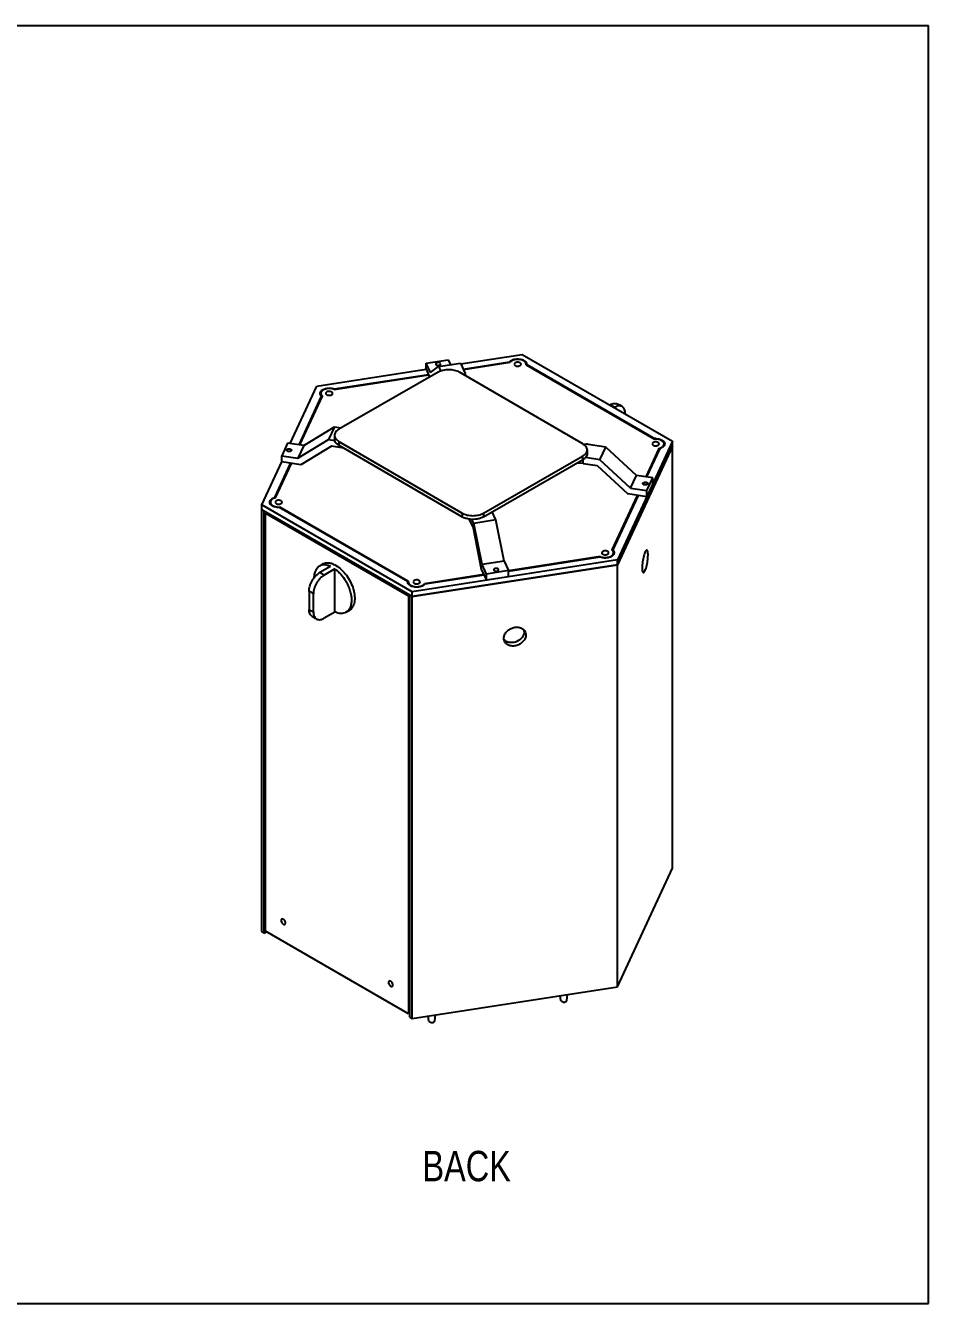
# Model space of a CAD drawing. Header units: millimetres. Extents: x 0 to 1189, y 0 to 841.
# Drawn here: x 594 to 1189, y 0 to 841 of the extents above; entities that cross this region are included whole.
import ezdxf

# ---------------------------------------------------------------- set-up
doc = ezdxf.new("R2010")
doc.units = ezdxf.units.MM
doc.header["$LTSCALE"] = 65.395
doc.layers.get('0').update_dxf_attribs({"linetype": 'CONTINUOUS'})
doc.layers.add('AXIS', color=7, linetype='CONTINUOUS')
doc.layers.add('SURFACES', color=7, linetype='CONTINUOUS')
doc.styles.get("Standard").update_dxf_attribs({"font": 'txt', "width": 0.8})

msp = doc.modelspace()

# ---------------------------------------------------------------- linework, layer by layer
at = {"color": 7, "linetype": 'Continuous'}
for p, q in [((0, 841), (1189, 841)), ((1189, 0), (1189, 841)), ((861.07, 612.68), (858.21, 618.85)), ((858.21, 614.77), (860.57, 609.67)), ((866.49, 616.53), (867.83, 613.63)), ((872.7, 621.09), (874.26, 617.73)), ((880.98, 618.77), (884.06, 612.11)), ((882.74, 614.97), (913.16, 619.68)), ((913.16, 619.37), (913.16, 619.68)), ((924.52, 618.12), (924.51, 617.95)), ((924.51, 617.46), (924.51, 617.95)), ((924.51, 617.95), (1009.08, 569.12)), ((797.8, 601.83), (859.76, 611.42)), ((866.09, 612.84), (800.87, 575.37)), ((961.34, 565.75), (880.23, 612.82)), ((884.49, 610.34), (884.28, 611.46)), ((797.8, 601.47), (797.8, 601.83)), ((774.61, 565.05), (789.47, 597.06)), ((789.47, 595.72), (789.47, 597.06)), ((979.25, 591.25), (979.52, 591.4)), ((982.08, 589.61), (982.35, 589.77)), ((989.42, 585.56), (989.42, 585.37)), ((797.92, 571.28), (797.92, 568.83)), ((800.83, 567.21), (881.94, 520.14)), ((800.83, 564.76), (881.94, 517.69)), ((961.51, 565.64), (963.9, 565.49)), ((984.3, 486.07), (1020.54, 564.14)), ((1009.08, 568.84), (1009.08, 569.12)), ((1020.54, 286.53), (1020.54, 564.14)), ((896.08, 520.12), (961.3, 557.58)), ((896.08, 517.67), (961.3, 555.13)), ((964.25, 561.68), (964.25, 559.23)), ((1012.08, 562.57), (1003.42, 543.92)), ((758.53, 530.41), (768.96, 552.87)), ((961.7, 552.84), (957.74, 553.09)), ((758.53, 530.07), (758.53, 530.41)), ((997.77, 531.74), (981.14, 495.92)), ((846.04, 475.06), (761.53, 523.86)), ((753.12, 520.54), (752.42, 520.14)), ((752.42, 244.98), (752.42, 520.14)), ((752.42, 520.14), (846.73, 465.68)), ((886.55, 515.98), (889.13, 510.4)), ((889.63, 513.4), (888.43, 516)), ((904.12, 515.65), (889.63, 513.4)), ((895.05, 486.23), (889.63, 513.4)), ((904.12, 515.65), (901.69, 520.89)), ((909.54, 488.47), (904.12, 515.65)), ((889.13, 510.4), (894.55, 483.22)), ((909.54, 488.47), (895.05, 486.23)), ((909.54, 488.47), (912.4, 482.3)), ((972.82, 491.15), (912.48, 481.81)), ((981.14, 495.37), (981.14, 495.92)), ((795.33, 485.06), (788.26, 480.98)), ((798.16, 483.43), (791.09, 479.34)), ((798.16, 455.04), (798.16, 483.43)), ((849.07, 465.15), (984.3, 486.07)), ((894.55, 483.22), (897.91, 475.97)), ((897.91, 480.05), (895.05, 486.23)), ((912.4, 482.3), (897.91, 480.05)), ((897.91, 475.97), (897.91, 480.05)), ((912.4, 478.21), (912.4, 482.3)), ((984.3, 208.46), (984.3, 486.07)), ((846.03, 474.87), (846.04, 475.06)), ((846.04, 474.87), (846.04, 475.06)), ((896.36, 479.32), (857.37, 473.29)), ((912.4, 478.21), (897.91, 475.97)), ((781.19, 468.6), (781.19, 456.8)), ((784.02, 455.17), (784.02, 466.97)), ((847.44, 466.09), (846.73, 465.68)), ((846.73, 465.68), (846.73, 190.52)), ((847.44, 188.48), (847.44, 466.09)), ((847.44, 466.09), (849.07, 465.15)), ((849.07, 187.54), (849.07, 465.15)), ((798.16, 455.04), (791.09, 450.95)), ((984.3, 208.46), (1020.54, 286.53)), ((846.73, 190.52), (752.42, 244.98)), ((849.07, 187.54), (984.3, 208.46)), ((847.44, 190.93), (846.73, 190.52)), ((847.44, 188.48), (849.07, 187.54)), ((0, 0), (1189, 0))]:
    msp.add_line(p, q, dxfattribs=at)
at = {"color": 9, "linetype": 'Continuous'}
for p, q in [((800.83, 567.21), (800.83, 564.76)), ((961.3, 557.58), (961.3, 555.13)), ((881.94, 520.14), (881.94, 517.69)), ((886.55, 515.98), (886.55, 516.17)), ((896.08, 520.12), (896.08, 517.67))]:
    msp.add_line(p, q, dxfattribs=at)
at = {"color": 7, "linetype": 'Continuous'}
for centre, radius, start, end in [((922.5, 618.12), 2.01, 1.32607, 5.3868), ((922.52, 618.12), 2, 359.93486, 1.32104), ((1009.37, 558.78), 10.35, 88.196, 91.60199), ((1013.34, 565.67), 2.03, 350.58511, 359.92683), ((1013.37, 565.66), 2.01, 359.95532, 1.88929), ((760.74, 522.82), 7.91, 106.23711, 110.29794), ((757.27, 527.31), 2.03, 170.58511, 179.92683), ((757.24, 527.32), 2.01, 179.95532, 181.85143), ((889.2, 517.21), 2.93, 200.46446, 204.91791), ((779.25, 459.95), 30.3, 30.57709, 30.78185), ((848.03, 474.87), 2, 179.92584, 181.42704), ((848.05, 474.87), 2.01, 181.43026, 184.88809), ((850.26, 476.74), 4.98, 232.87022, 238.3501)]:
    msp.add_arc(centre, radius, start, end, dxfattribs=at)
for points, knots in [([(865.1, 618.95), (865.03, 618.91), (864.8, 618.76), (864.63, 618.49), (864.63, 618.3)], [0, 0, 0, 0, 0.29449, 1, 1, 1, 1]), ([(864.63, 618.3), (864.63, 618.11), (864.92, 617.67), (865.65, 617.39), (866.52, 617.34), (867.11, 617.5), (867.36, 617.64)], [0, 0, 0, 0, 0.183509, 0.435119, 0.728337, 1, 1, 1, 1]), ([(867.83, 618.3), (867.83, 618.49), (867.54, 618.93), (866.81, 619.2), (865.94, 619.26), (865.35, 619.09), (865.1, 618.95)], [0, 0, 0, 0, 0.183509, 0.435119, 0.728337, 1, 1, 1, 1]), ([(880.23, 612.82), (879.23, 613.4), (876.9, 614.25), (873.16, 614.66), (869.43, 614.26), (867.09, 613.41), (866.09, 612.84)], [0, 0, 0, 0, 0.236985, 0.499679, 0.762548, 1, 1, 1, 1]), ([(867.36, 617.64), (867.43, 617.68), (867.66, 617.84), (867.83, 618.1), (867.83, 618.3)], [0, 0, 0, 0, 0.29449, 1, 1, 1, 1]), ([(913.47, 619.99), (913.52, 620.04), (913.75, 620.24), (914.01, 620.41), (914.21, 620.53)], [0, 0, 0, 0, 0.239769, 1, 1, 1, 1]), ([(914.21, 620.53), (915.07, 621.04), (917.13, 621.65), (919.26, 621.62), (920.34, 621.42)], [0, 0, 0, 0, 0.477302, 1, 1, 1, 1]), ([(916.97, 619.06), (916.78, 618.95), (916.46, 618.71), (916.31, 618.31), (916.31, 618.14)], [0, 0, 0, 0, 0.550751, 1, 1, 1, 1]), ([(916.31, 618.14), (916.31, 617.87), (916.59, 617.43), (917.14, 617.11), (917.92, 616.85), (918.97, 616.79), (919.8, 617.02), (920.15, 617.22)], [0, 0, 0, 0, 0.183291, 0.301475, 0.436206, 0.728901, 1, 1, 1, 1]), ([(920.81, 618.14), (920.81, 618.41), (920.53, 618.84), (919.97, 619.17), (919.2, 619.43), (918.15, 619.48), (917.32, 619.26), (916.97, 619.06)], [0, 0, 0, 0, 0.183291, 0.301475, 0.436206, 0.728901, 1, 1, 1, 1]), ([(920.15, 617.22), (920.34, 617.33), (920.66, 617.57), (920.81, 617.96), (920.81, 618.14)], [0, 0, 0, 0, 0.550751, 1, 1, 1, 1]), ([(920.34, 621.42), (921.14, 621.27), (922.57, 620.83), (923.79, 619.88), (924.14, 619.32)], [0, 0, 0, 0, 0.554293, 1, 1, 1, 1]), ([(924.14, 619.32), (924.19, 619.24), (924.37, 618.93), (924.48, 618.57), (924.51, 618.31)], [0, 0, 0, 0, 0.262065, 1, 1, 1, 1]), ([(788.73, 598.01), (788.69, 598.09), (788.57, 598.38), (788.51, 598.7), (788.51, 598.93)], [0, 0, 0, 0, 0.25835, 1, 1, 1, 1]), ([(789.47, 597.06), (789.39, 597.13), (789.1, 597.41), (788.86, 597.75), (788.73, 598.01)], [0, 0, 0, 0, 0.266128, 1, 1, 1, 1]), ([(788.84, 600.07), (789.14, 600.56), (790.13, 601.44), (792.07, 602.19), (794.35, 602.49), (795.94, 602.33), (796.72, 602.16)], [0, 0, 0, 0, 0.200037, 0.446063, 0.721999, 1, 1, 1, 1]), ([(792.87, 599.86), (792.68, 599.75), (792.36, 599.51), (792.21, 599.12), (792.21, 598.94)], [0, 0, 0, 0, 0.550751, 1, 1, 1, 1]), ([(792.21, 598.94), (792.21, 598.67), (792.49, 598.24), (793.04, 597.91), (793.82, 597.65), (794.87, 597.6), (795.7, 597.82), (796.05, 598.02)], [0, 0, 0, 0, 0.183291, 0.301475, 0.436206, 0.728901, 1, 1, 1, 1]), ([(796.71, 598.94), (796.71, 599.21), (796.43, 599.65), (795.87, 599.97), (795.1, 600.23), (794.05, 600.28), (793.21, 600.06), (792.87, 599.86)], [0, 0, 0, 0, 0.183291, 0.301475, 0.436206, 0.728901, 1, 1, 1, 1]), ([(796.05, 598.02), (796.23, 598.13), (796.55, 598.37), (796.71, 598.77), (796.71, 598.94)], [0, 0, 0, 0, 0.550751, 1, 1, 1, 1]), ([(796.72, 602.16), (796.81, 602.14), (797.17, 602.05), (797.53, 601.93), (797.8, 601.83)], [0, 0, 0, 0, 0.256315, 1, 1, 1, 1]), ([(979.52, 591.4), (979.92, 591.63), (980.72, 592.02), (981.93, 592.35), (983.09, 592.39), (983.81, 592.21), (984.13, 592.08)], [0, 0, 0, 0, 0.287206, 0.546835, 0.78191, 1, 1, 1, 1]), ([(987.65, 590.05), (987.49, 590.17), (987.13, 590.38), (986.34, 590.68), (985.2, 590.79), (983.76, 590.48), (982.82, 590.04), (982.35, 589.77)], [0, 0, 0, 0, 0.109148, 0.219205, 0.450333, 0.708485, 1, 1, 1, 1]), ([(984.13, 592.08), (984.44, 591.95), (985.67, 591.38), (986.83, 590.66), (987.65, 590.05)], [0, 0, 0, 0, 0.249062, 1, 1, 1, 1]), ([(989.42, 585.56), (989.42, 586.04), (989.36, 586.95), (989.03, 588.22), (988.47, 589.28), (987.94, 589.83), (987.65, 590.05)], [0, 0, 0, 0, 0.287276, 0.547231, 0.782286, 1, 1, 1, 1]), ([(800.87, 575.37), (800.43, 575.12), (799.63, 574.57), (798.67, 573.57), (798.06, 572.46), (797.92, 571.66), (797.92, 571.28)], [0, 0, 0, 0, 0.289946, 0.549249, 0.782369, 1, 1, 1, 1]), ([(797.92, 571.28), (797.92, 570.9), (798.06, 570.11), (798.66, 569.01), (799.6, 568.01), (800.39, 567.46), (800.83, 567.21)], [0, 0, 0, 0, 0.217912, 0.45115, 0.710347, 1, 1, 1, 1]), ([(800.83, 564.76), (800.39, 565.01), (799.6, 565.56), (798.66, 566.56), (798.06, 567.66), (797.92, 568.45), (797.92, 568.83)], [0, 0, 0, 0, 0.289653, 0.54885, 0.782088, 1, 1, 1, 1]), ([(964.25, 561.68), (964.25, 562.06), (964.11, 562.85), (963.51, 563.95), (962.57, 564.95), (961.78, 565.5), (961.34, 565.75)], [0, 0, 0, 0, 0.217912, 0.45115, 0.710347, 1, 1, 1, 1]), ([(1007.82, 566.61), (1007.63, 566.5), (1007.31, 566.25), (1007.16, 565.86), (1007.16, 565.69)], [0, 0, 0, 0, 0.550751, 1, 1, 1, 1]), ([(1007.16, 565.69), (1007.16, 565.42), (1007.44, 564.98), (1007.99, 564.66), (1008.77, 564.39), (1009.82, 564.34), (1010.65, 564.57), (1011, 564.77)], [0, 0, 0, 0, 0.183291, 0.301475, 0.436206, 0.728901, 1, 1, 1, 1]), ([(1011.66, 565.69), (1011.66, 565.96), (1011.38, 566.39), (1010.82, 566.72), (1010.05, 566.98), (1009, 567.03), (1008.16, 566.81), (1007.82, 566.61)], [0, 0, 0, 0, 0.183291, 0.301475, 0.436206, 0.728901, 1, 1, 1, 1]), ([(1009.7, 569.12), (1010.84, 569.09), (1012.85, 568.73), (1014.66, 567.49), (1015.09, 566.72)], [0, 0, 0, 0, 0.563324, 1, 1, 1, 1]), ([(1011, 564.77), (1011.18, 564.88), (1011.5, 565.12), (1011.66, 565.51), (1011.66, 565.69)], [0, 0, 0, 0, 0.550751, 1, 1, 1, 1]), ([(1014.08, 563.52), (1013.94, 563.42), (1013.32, 563.01), (1012.62, 562.73), (1012.08, 562.57)], [0, 0, 0, 0, 0.231925, 1, 1, 1, 1]), ([(1015.11, 564.65), (1015.05, 564.55), (1014.78, 564.11), (1014.4, 563.75), (1014.08, 563.52)], [0, 0, 0, 0, 0.231593, 1, 1, 1, 1]), ([(1015.09, 566.72), (1015.13, 566.64), (1015.28, 566.33), (1015.36, 565.98), (1015.37, 565.73)], [0, 0, 0, 0, 0.260148, 1, 1, 1, 1]), ([(961.3, 557.58), (961.74, 557.84), (962.55, 558.39), (963.5, 559.39), (964.11, 560.5), (964.25, 561.29), (964.25, 561.68)], [0, 0, 0, 0, 0.289946, 0.549249, 0.782369, 1, 1, 1, 1]), ([(964.25, 559.23), (964.25, 558.84), (964.11, 558.05), (963.5, 556.94), (962.55, 555.94), (961.74, 555.39), (961.3, 555.13)], [0, 0, 0, 0, 0.217631, 0.450751, 0.710054, 1, 1, 1, 1]), ([(964.59, 561.19), (964.59, 561.24), (964.55, 561.46), (964.39, 561.64), (964.25, 561.73)], [0, 0, 0, 0, 0.226342, 1, 1, 1, 1]), ([(755.5, 528.33), (755.61, 528.53), (756.23, 529.4), (757.22, 529.94), (758, 530.23)], [0, 0, 0, 0, 0.21648, 1, 1, 1, 1]), ([(755.52, 526.26), (755.48, 526.34), (755.33, 526.65), (755.25, 527), (755.24, 527.25)], [0, 0, 0, 0, 0.260156, 1, 1, 1, 1]), ([(756.54, 525.16), (756.43, 525.24), (756.04, 525.55), (755.7, 525.94), (755.52, 526.26)], [0, 0, 0, 0, 0.270562, 1, 1, 1, 1]), ([(761.53, 523.86), (760.6, 523.83), (758.85, 524.01), (757.2, 524.68), (756.54, 525.16)], [0, 0, 0, 0, 0.533307, 1, 1, 1, 1]), ([(759.61, 528.21), (759.43, 528.1), (759.11, 527.86), (758.95, 527.47), (758.95, 527.29)], [0, 0, 0, 0, 0.550751, 1, 1, 1, 1]), ([(758.95, 527.29), (758.95, 527.02), (759.24, 526.59), (759.79, 526.26), (760.56, 526), (761.62, 525.95), (762.45, 526.17), (762.8, 526.37)], [0, 0, 0, 0, 0.183291, 0.301475, 0.436206, 0.728901, 1, 1, 1, 1]), ([(763.45, 527.29), (763.45, 527.56), (763.17, 528), (762.62, 528.32), (761.85, 528.58), (760.79, 528.64), (759.96, 528.41), (759.61, 528.21)], [0, 0, 0, 0, 0.183291, 0.301475, 0.436206, 0.728901, 1, 1, 1, 1]), ([(762.8, 526.37), (762.98, 526.48), (763.3, 526.73), (763.45, 527.12), (763.45, 527.29)], [0, 0, 0, 0, 0.550751, 1, 1, 1, 1]), ([(881.94, 520.14), (882.94, 519.56), (885.27, 518.71), (889.01, 518.3), (892.74, 518.7), (895.08, 519.54), (896.08, 520.12)], [0, 0, 0, 0, 0.236985, 0.499679, 0.762548, 1, 1, 1, 1]), ([(887.05, 516.1), (886.12, 516.21), (884.35, 516.57), (882.68, 517.26), (881.94, 517.69)], [0, 0, 0, 0, 0.523987, 1, 1, 1, 1]), ([(896.08, 517.67), (895.47, 517.32), (894.11, 516.72), (891.1, 515.98), (888.66, 515.92), (887.05, 516.1)], [0, 0, 0, 0, 0.228198, 0.477121, 1, 1, 1, 1]), ([(976.85, 490.61), (976.5, 490.58), (975.14, 490.55), (973.76, 490.79), (972.82, 491.15)], [0, 0, 0, 0, 0.258083, 1, 1, 1, 1]), ([(974.56, 494.96), (974.38, 494.85), (974.06, 494.61), (973.9, 494.21), (973.9, 494.04)], [0, 0, 0, 0, 0.550751, 1, 1, 1, 1]), ([(973.9, 494.04), (973.9, 493.77), (974.18, 493.33), (974.74, 493.01), (975.51, 492.75), (976.56, 492.69), (977.4, 492.92), (977.74, 493.12)], [0, 0, 0, 0, 0.183291, 0.301475, 0.436206, 0.728901, 1, 1, 1, 1]), ([(978.4, 494.04), (978.4, 494.31), (978.12, 494.74), (977.57, 495.07), (976.79, 495.33), (975.74, 495.38), (974.91, 495.16), (974.56, 494.96)], [0, 0, 0, 0, 0.183291, 0.301475, 0.436206, 0.728901, 1, 1, 1, 1]), ([(980.92, 491.98), (980.39, 491.57), (979.06, 490.93), (977.63, 490.66), (976.85, 490.61)], [0, 0, 0, 0, 0.464888, 1, 1, 1, 1]), ([(977.74, 493.12), (977.93, 493.23), (978.25, 493.47), (978.4, 493.86), (978.4, 494.04)], [0, 0, 0, 0, 0.550751, 1, 1, 1, 1]), ([(981.77, 492.9), (981.72, 492.82), (981.48, 492.47), (981.17, 492.18), (980.92, 491.98)], [0, 0, 0, 0, 0.2347, 1, 1, 1, 1]), ([(981.14, 495.92), (981.22, 495.85), (981.51, 495.57), (981.76, 495.23), (981.88, 494.97)], [0, 0, 0, 0, 0.266128, 1, 1, 1, 1]), ([(981.88, 494.97), (981.92, 494.89), (982.04, 494.6), (982.1, 494.28), (982.1, 494.05)], [0, 0, 0, 0, 0.25835, 1, 1, 1, 1]), ([(781.19, 468.6), (781.19, 469.77), (781.49, 471.58), (782.33, 473.9), (783.2, 475.65), (784.26, 477.29), (785.48, 478.77), (786.81, 480.02), (787.77, 480.7), (788.26, 480.98)], [0, 0, 0, 0, 0.236357, 0.365837, 0.498892, 0.632136, 0.762118, 0.885621, 1, 1, 1, 1]), ([(788, 485.2), (787.71, 485.04), (787.17, 484.66), (786.19, 483.71), (785.22, 482.15), (784.53, 479.89), (784.38, 478.25), (784.37, 477.38)], [0, 0, 0, 0, 0.108546, 0.219072, 0.452385, 0.711168, 1, 1, 1, 1]), ([(795.33, 485.06), (794.68, 485.35), (793.38, 485.81), (791.42, 486.1), (789.59, 485.92), (788.49, 485.49), (788, 485.2)], [0, 0, 0, 0, 0.282826, 0.539743, 0.77579, 1, 1, 1, 1]), ([(798.16, 483.43), (798.84, 482.94), (800.19, 481.85), (802.71, 479.29), (804.33, 477.05), (805.29, 475.46)], [0, 0, 0, 0, 0.234295, 0.481712, 1, 1, 1, 1]), ([(903.25, 483.5), (903.18, 483.46), (902.95, 483.31), (902.78, 483.04), (902.78, 482.85)], [0, 0, 0, 0, 0.29449, 1, 1, 1, 1]), ([(902.78, 482.85), (902.78, 482.66), (903.07, 482.22), (903.8, 481.94), (904.67, 481.89), (905.26, 482.05), (905.51, 482.19)], [0, 0, 0, 0, 0.183509, 0.435119, 0.728337, 1, 1, 1, 1]), ([(905.98, 482.85), (905.98, 483.04), (905.69, 483.48), (904.96, 483.75), (904.09, 483.81), (903.5, 483.64), (903.25, 483.5)], [0, 0, 0, 0, 0.183509, 0.435119, 0.728337, 1, 1, 1, 1]), ([(905.51, 482.19), (905.58, 482.23), (905.81, 482.39), (905.98, 482.65), (905.98, 482.85)], [0, 0, 0, 0, 0.29449, 1, 1, 1, 1]), ([(791.09, 479.34), (790.6, 479.06), (789.63, 478.38), (788.31, 477.14), (787.09, 475.66), (786.03, 474.02), (785.16, 472.26), (784.32, 469.95), (784.02, 468.14), (784.02, 466.97)], [0, 0, 0, 0, 0.114379, 0.237882, 0.367864, 0.501108, 0.634163, 0.763643, 1, 1, 1, 1]), ([(805.34, 475.36), (805.93, 474.37), (806.98, 472.34), (808.16, 469.2), (808.91, 466.09), (809.2, 463.12), (809, 460.42), (808.33, 458.06), (807.34, 456.44), (806.34, 455.45), (805.78, 455.06), (805.49, 454.89)], [0, 0, 0, 0, 0.15487, 0.306072, 0.449884, 0.583233, 0.704126, 0.812166, 0.909189, 0.955027, 1, 1, 1, 1]), ([(847.26, 472.77), (847.17, 472.84), (846.84, 473.11), (846.56, 473.43), (846.39, 473.69)], [0, 0, 0, 0, 0.267066, 1, 1, 1, 1]), ([(853.16, 471.47), (852.17, 471.36), (850.25, 471.42), (848.41, 472.03), (847.65, 472.51)], [0, 0, 0, 0, 0.526368, 1, 1, 1, 1]), ([(850.46, 475.76), (850.28, 475.65), (849.96, 475.41), (849.8, 475.02), (849.8, 474.84)], [0, 0, 0, 0, 0.550751, 1, 1, 1, 1]), ([(849.8, 474.84), (849.8, 474.57), (850.08, 474.14), (850.64, 473.81), (851.41, 473.55), (852.46, 473.5), (853.3, 473.72), (853.64, 473.92)], [0, 0, 0, 0, 0.183291, 0.301475, 0.436206, 0.728901, 1, 1, 1, 1]), ([(854.3, 474.84), (854.3, 475.11), (854.02, 475.55), (853.47, 475.87), (852.69, 476.13), (851.64, 476.18), (850.81, 475.96), (850.46, 475.76)], [0, 0, 0, 0, 0.183291, 0.301475, 0.436206, 0.728901, 1, 1, 1, 1]), ([(857.37, 473.29), (856.9, 472.76), (855.53, 471.92), (854, 471.56), (853.16, 471.47)], [0, 0, 0, 0, 0.453014, 1, 1, 1, 1]), ([(853.64, 473.92), (853.83, 474.03), (854.15, 474.27), (854.3, 474.67), (854.3, 474.84)], [0, 0, 0, 0, 0.550751, 1, 1, 1, 1]), ([(782.96, 452.31), (782.67, 452.52), (782.14, 453.08), (781.58, 454.14), (781.25, 455.41), (781.19, 456.32), (781.19, 456.8)], [0, 0, 0, 0, 0.217714, 0.452769, 0.712724, 1, 1, 1, 1]), ([(784.02, 455.17), (784.02, 454.6), (784.1, 453.54), (784.56, 452.09), (785.24, 451.12), (785.91, 450.56), (786.29, 450.36), (786.48, 450.28)], [0, 0, 0, 0, 0.291552, 0.550083, 0.781133, 0.89101, 1, 1, 1, 1]), ([(805.49, 454.89), (805, 454.61), (803.9, 454.17), (802.07, 454), (800.11, 454.29), (798.81, 454.75), (798.16, 455.04)], [0, 0, 0, 0, 0.22421, 0.460257, 0.717174, 1, 1, 1, 1]), ([(782.96, 452.31), (783.24, 452.11), (784.35, 451.33), (785.55, 450.68), (786.48, 450.28)], [0, 0, 0, 0, 0.251627, 1, 1, 1, 1]), ([(786.48, 450.28), (786.8, 450.14), (787.52, 449.97), (788.68, 450.01), (789.9, 450.34), (790.69, 450.72), (791.09, 450.95)], [0, 0, 0, 0, 0.21809, 0.453165, 0.712793, 1, 1, 1, 1])]:
    msp.add_open_spline(points, degree=3, knots=knots, dxfattribs=at)
for points in [[(913.16, 619.68), (913.26, 619.79), (913.36, 619.89), (913.47, 619.99)], [(884.28, 611.46), (884.23, 611.69), (884.16, 611.91), (884.06, 612.11)], [(788.51, 598.93), (788.51, 599.09), (788.53, 599.24), (788.56, 599.4)], [(788.56, 599.4), (788.62, 599.63), (788.72, 599.87), (788.84, 600.07)], [(1015.34, 565.33), (1015.31, 565.1), (1015.22, 564.86), (1015.11, 564.65)], [(964.25, 560.64), (964.34, 560.71), (964.43, 560.78), (964.49, 560.88)], [(964.49, 560.88), (964.55, 560.97), (964.59, 561.08), (964.59, 561.19)], [(755.27, 527.65), (755.31, 527.88), (755.39, 528.12), (755.5, 528.33)], [(982.05, 493.58), (981.99, 493.35), (981.89, 493.11), (981.77, 492.9)], [(982.1, 494.05), (982.1, 493.89), (982.08, 493.74), (982.05, 493.58)], [(846.22, 474.02), (846.12, 474.24), (846.06, 474.47), (846.04, 474.7)], [(846.39, 473.69), (846.33, 473.8), (846.27, 473.91), (846.22, 474.02)]]:
    msp.add_open_spline(points, degree=3, dxfattribs=at)
at = {"color": 9, "linetype": 'Continuous'}
for points, knots in [([(979.52, 591.4), (979.76, 591.3), (980.74, 590.83), (981.68, 590.25), (982.35, 589.77)], [0, 0, 0, 0, 0.239326, 1, 1, 1, 1]), ([(791.09, 479.34), (790.86, 479.51), (789.95, 480.12), (789, 480.65), (788.26, 480.98)], [0, 0, 0, 0, 0.260752, 1, 1, 1, 1]), ([(784.02, 466.97), (783.58, 467.36), (782.7, 468.02), (781.68, 468.47), (781.19, 468.6)], [0, 0, 0, 0, 0.533453, 1, 1, 1, 1]), ([(781.19, 456.8), (781.62, 456.41), (782.51, 455.74), (783.52, 455.29), (784.02, 455.17)], [0, 0, 0, 0, 0.533453, 1, 1, 1, 1])]:
    msp.add_open_spline(points, degree=3, knots=knots, dxfattribs=at)
at = {"layer": 'AXIS', "color": 7, "linetype": 'Continuous'}
for p, q in [((882.89, 614.64), (913.49, 619.37)), ((924.02, 617.75), (1008.73, 568.84)), ((797.78, 601.47), (859.92, 611.09)), ((788.96, 597.63), (788.96, 598.94)), ((775.19, 564.96), (790.07, 597.02)), ((1014.91, 564.33), (1014.91, 565.69)), ((1011.55, 562.76), (1002.84, 544.01)), ((1011.55, 561.42), (1011.55, 562.57)), ((759.07, 530.22), (769.54, 552.78)), ((997.19, 531.83), (980.54, 495.96)), ((755.7, 525.98), (755.7, 527.29)), ((761.89, 523.65), (761.89, 524.14)), ((846.6, 475.23), (761.89, 524.14)), ((972.84, 491.51), (912.42, 482.16)), ((972.84, 491.15), (972.84, 491.51)), ((981.65, 492.75), (981.65, 494.04)), ((788, 485.2), (790.12, 486.43)), ((896.2, 479.65), (857.12, 473.61)), ((846.55, 473.47), (846.55, 474.84)), ((857.12, 473.04), (857.12, 473.61)), ((805.49, 454.89), (807.62, 456.12)), ((946.95, 199.41), (946.57, 202.62)), ((950.95, 199.41), (951.42, 203.37)), ((860.03, 185.95), (859.65, 189.18)), ((864.03, 185.95), (864.5, 189.93))]:
    msp.add_line(p, q, dxfattribs=at)
for centre, radius, start, end in [((922.2, 618.14), 1.86, 347.79328, 358.41832), ((922.19, 618.14), 1.87, 359.86101, 8.82872), ((922.21, 618.14), 1.84, 358.44988, 359.83616), ((1013.05, 565.69), 1.85, 359.96661, 10.11431), ((1010.27, 568.78), 6.13, 292.04036, 296.67938), ((761.19, 533.45), 9.33, 263.54623, 267.05334), ((761.21, 533.69), 9.57, 267.03991, 271.88157), ((761.21, 533.48), 9.37, 271.87875, 274.11605), ((975.5, 497.63), 6.68, 246.45847, 250.99723), ((975.8, 498.47), 7.57, 250.97733, 255.04356), ((976.15, 500.29), 9.43, 262.5673, 276.71726), ((979.8, 494.04), 1.86, 0.02062, 11.51153), ((848.41, 474.84), 1.86, 167.79328, 178.41832), ((848.4, 474.84), 1.84, 178.44988, 179.83616), ((848.42, 474.84), 1.87, 179.86101, 188.82872), ((852.05, 481.08), 9.41, 263.05893, 277.19195), ((854.91, 475.22), 2.74, 322.14729, 323.82151), ((917.98, 442.23), 4.92, 6.67691, 9.94978), ((917.86, 442.22), 5.04, 359.98621, 6.66135)]:
    msp.add_arc(centre, radius, start, end, dxfattribs=at)
for points, knots in [([(920.81, 621.04), (919.43, 621.39), (917.26, 621.42), (914.78, 620.56), (913.81, 619.81), (913.49, 619.37)], [0, 0, 0, 0, 0.545302, 0.794613, 1, 1, 1, 1]), ([(923.61, 619.4), (923.47, 619.59), (922.7, 620.38), (921.64, 620.82), (920.81, 621.04)], [0, 0, 0, 0, 0.216559, 1, 1, 1, 1]), ([(924.04, 618.42), (924.02, 618.51), (923.94, 618.86), (923.77, 619.18), (923.61, 619.4)], [0, 0, 0, 0, 0.239775, 1, 1, 1, 1]), ([(797.78, 601.47), (796.9, 601.86), (794.94, 602.25), (792.51, 602.02), (790.78, 601.36), (789.79, 600.69), (789.12, 599.88), (788.96, 599.24), (788.96, 598.94)], [0, 0, 0, 0, 0.279536, 0.568827, 0.699899, 0.814862, 0.913098, 1, 1, 1, 1]), ([(789.25, 597.91), (789.35, 597.75), (789.51, 597.54), (789.69, 597.36), (789.74, 597.31)], [0, 0, 0, 0, 0.738695, 1, 1, 1, 1]), ([(1014.88, 566.01), (1014.7, 566.99), (1013.14, 568.23), (1010.87, 568.82), (1009.45, 568.89), (1008.73, 568.84)], [0, 0, 0, 0, 0.415273, 0.696984, 1, 1, 1, 1]), ([(1013.02, 563.3), (1013.2, 563.39), (1013.82, 563.74), (1014.37, 564.24), (1014.62, 564.68)], [0, 0, 0, 0, 0.279653, 1, 1, 1, 1]), ([(1014.62, 564.68), (1014.67, 564.76), (1014.83, 565.07), (1014.91, 565.43), (1014.91, 565.69)], [0, 0, 0, 0, 0.261383, 1, 1, 1, 1]), ([(759.07, 530.22), (758.59, 530.1), (757.73, 529.81), (756.63, 529.14), (755.89, 528.29), (755.7, 527.61), (755.7, 527.29)], [0, 0, 0, 0, 0.305581, 0.57373, 0.801065, 1, 1, 1, 1]), ([(755.7, 527.29), (755.7, 527.04), (755.78, 526.69), (755.93, 526.38), (755.98, 526.31)], [0, 0, 0, 0, 0.739045, 1, 1, 1, 1]), ([(755.98, 526.31), (756.32, 525.7), (757.68, 524.67), (759.25, 524.28), (760.14, 524.18)], [0, 0, 0, 0, 0.439442, 1, 1, 1, 1]), ([(977.26, 490.93), (978.14, 491.03), (979.71, 491.43), (981.06, 492.46), (981.4, 493.08)], [0, 0, 0, 0, 0.561062, 1, 1, 1, 1]), ([(981.4, 493.08), (981.44, 493.15), (981.58, 493.45), (981.65, 493.79), (981.65, 494.04)], [0, 0, 0, 0, 0.260436, 1, 1, 1, 1]), ([(1003.56, 495.78), (1003.39, 495.8), (1003.09, 495.6), (1002.81, 495.23), (1002.43, 494.57), (1001.98, 493.46), (1001.3, 491.2), (1000.71, 488.07), (1000.48, 485.46), (1000.48, 484.18)], [0, 0, 0, 0, 0.041803, 0.074587, 0.116411, 0.225908, 0.364469, 0.689192, 1, 1, 1, 1]), ([(1001.27, 480.95), (1001.44, 480.93), (1001.74, 481.13), (1002.02, 481.5), (1002.41, 482.16), (1002.85, 483.27), (1003.54, 485.53), (1004.13, 488.66), (1004.36, 491.27), (1004.36, 492.55)], [0, 0, 0, 0, 0.041803, 0.074587, 0.116411, 0.225908, 0.364469, 0.689192, 1, 1, 1, 1]), ([(1004.36, 492.55), (1004.36, 492.98), (1004.34, 493.76), (1004.19, 494.77), (1004, 495.45), (1003.7, 495.75), (1003.56, 495.78)], [0, 0, 0, 0, 0.379652, 0.675428, 0.877739, 1, 1, 1, 1]), ([(798.87, 485.56), (798.1, 486.01), (796.57, 486.73), (794.22, 487.3), (792.35, 487.25), (791.01, 486.88), (790.4, 486.59), (790.12, 486.43)], [0, 0, 0, 0, 0.289579, 0.548632, 0.781635, 0.891837, 1, 1, 1, 1]), ([(798.87, 485.56), (800.16, 484.81), (802.68, 482.88), (805.89, 479.22), (808.54, 474.91), (810.12, 471.01), (810.9, 467.86), (811.22, 465.62), (811.27, 463.49), (811.06, 461.52), (810.59, 459.76), (809.85, 458.24), (808.87, 456.99), (808.05, 456.37), (807.62, 456.12)], [0, 0, 0, 0, 0.128623, 0.270152, 0.417243, 0.561526, 0.630177, 0.695316, 0.756312, 0.812794, 0.864736, 0.912549, 0.957159, 1, 1, 1, 1]), ([(1000.48, 484.18), (1000.48, 483.74), (1000.5, 482.97), (1000.65, 481.96), (1000.84, 481.28), (1001.13, 480.97), (1001.27, 480.95)], [0, 0, 0, 0, 0.379652, 0.675428, 0.877739, 1, 1, 1, 1]), ([(846.8, 473.9), (847.13, 473.29), (848.47, 472.24), (850.03, 471.84), (850.92, 471.73)], [0, 0, 0, 0, 0.438387, 1, 1, 1, 1]), ([(853.23, 471.74), (853.51, 471.77), (854.54, 471.96), (855.56, 472.33), (856.2, 472.75)], [0, 0, 0, 0, 0.270092, 1, 1, 1, 1]), ([(856.2, 472.75), (856.28, 472.81), (856.6, 473.04), (856.89, 473.31), (857.07, 473.54)], [0, 0, 0, 0, 0.266605, 1, 1, 1, 1]), ([(909.44, 437.75), (909.44, 438.48), (909.78, 440.02), (911.07, 442.06), (913.01, 443.72), (915.37, 444.81), (917.88, 445.22), (920.28, 444.88), (922.29, 443.82), (923.2, 442.65), (923.49, 442.03)], [0, 0, 0, 0, 0.116301, 0.242477, 0.376757, 0.514084, 0.648332, 0.774471, 0.890715, 1, 1, 1, 1]), ([(909.88, 435.71), (909.66, 436.18), (909.48, 436.87), (909.44, 437.57), (909.44, 437.75)], [0, 0, 0, 0, 0.745891, 1, 1, 1, 1]), ([(922.76, 441.03), (922.47, 439.73), (920.91, 437.2), (917.18, 435), (913.51, 434.68), (910.96, 435.59), (909.95, 436.38), (909.56, 436.84)], [0, 0, 0, 0, 0.244665, 0.511997, 0.770144, 0.888883, 1, 1, 1, 1]), ([(923.93, 439.99), (923.93, 439.25), (923.6, 437.71), (922.3, 435.67), (920.36, 434.02), (918.01, 432.93), (915.49, 432.52), (913.09, 432.85), (911.08, 433.92), (910.17, 435.08), (909.88, 435.71)], [0, 0, 0, 0, 0.116301, 0.242477, 0.376757, 0.514084, 0.648332, 0.774471, 0.890715, 1, 1, 1, 1]), ([(923.49, 442.03), (923.71, 441.55), (923.89, 440.86), (923.93, 440.17), (923.93, 439.99)], [0, 0, 0, 0, 0.745891, 1, 1, 1, 1]), ([(763.22, 252.96), (763.08, 252.88), (762.85, 252.59), (762.8, 252.23), (762.8, 252.04)], [0, 0, 0, 0, 0.44925, 1, 1, 1, 1]), ([(765.63, 250.41), (765.63, 250.77), (765.44, 251.51), (764.93, 252.29), (764.38, 252.77), (763.89, 253.06), (763.43, 253.08), (763.22, 252.96)], [0, 0, 0, 0, 0.271099, 0.563793, 0.698524, 0.816708, 1, 1, 1, 1]), ([(762.8, 252.04), (762.8, 251.69), (763, 250.94), (763.51, 250.16), (764.05, 249.68), (764.55, 249.4), (765.01, 249.37), (765.22, 249.49)], [0, 0, 0, 0, 0.271099, 0.563793, 0.698524, 0.816708, 1, 1, 1, 1]), ([(765.22, 249.49), (765.35, 249.57), (765.59, 249.86), (765.63, 250.22), (765.63, 250.41)], [0, 0, 0, 0, 0.44925, 1, 1, 1, 1]), ([(833.93, 212.13), (833.79, 212.06), (833.56, 211.76), (833.51, 211.41), (833.51, 211.22)], [0, 0, 0, 0, 0.44925, 1, 1, 1, 1]), ([(833.51, 211.22), (833.51, 210.86), (833.71, 210.12), (834.22, 209.33), (834.76, 208.85), (835.26, 208.57), (835.72, 208.55), (835.93, 208.67)], [0, 0, 0, 0, 0.271099, 0.563793, 0.698524, 0.816708, 1, 1, 1, 1]), ([(836.34, 209.59), (836.34, 209.94), (836.15, 210.68), (835.64, 211.47), (835.09, 211.95), (834.6, 212.23), (834.14, 212.25), (833.93, 212.13)], [0, 0, 0, 0, 0.271099, 0.563793, 0.698524, 0.816708, 1, 1, 1, 1]), ([(835.93, 208.67), (836.06, 208.75), (836.3, 209.04), (836.34, 209.39), (836.34, 209.59)], [0, 0, 0, 0, 0.44925, 1, 1, 1, 1]), ([(948.43, 198.37), (948.24, 198.4), (947.66, 198.54), (947.01, 198.99), (946.96, 199.41)], [0, 0, 0, 0, 0.313104, 1, 1, 1, 1]), ([(948.43, 198.37), (948.72, 198.33), (949.61, 198.29), (950.87, 198.76), (950.95, 199.41)], [0, 0, 0, 0, 0.309503, 1, 1, 1, 1]), ([(860.2, 185.56), (860.41, 185.29), (861.16, 184.91), (862.16, 184.83), (862.99, 185), (863.62, 185.26), (863.99, 185.67), (864.03, 185.96)], [0, 0, 0, 0, 0.237661, 0.531446, 0.675872, 0.805033, 1, 1, 1, 1])]:
    msp.add_open_spline(points, degree=3, knots=knots, dxfattribs=at)
for points in [[(788.96, 598.94), (788.96, 598.7), (789.01, 598.46), (789.09, 598.24)], [(789.09, 598.24), (789.14, 598.12), (789.19, 598.02), (789.25, 597.91)], [(789.74, 597.31), (789.84, 597.21), (789.96, 597.11), (790.07, 597.02)], [(1011.55, 562.76), (1011.89, 562.85), (1012.24, 562.96), (1012.57, 563.09)], [(973.84, 491.16), (974.2, 491.06), (974.57, 490.99), (974.93, 490.94)], [(980.87, 495.67), (980.77, 495.77), (980.66, 495.87), (980.54, 495.96)], [(981.15, 495.37), (981.06, 495.48), (980.97, 495.58), (980.87, 495.67)], [(981.52, 494.74), (981.43, 494.97), (981.3, 495.18), (981.15, 495.37)], [(981.62, 494.41), (981.59, 494.52), (981.56, 494.63), (981.52, 494.74)], [(846.58, 474.56), (846.61, 474.33), (846.69, 474.11), (846.8, 473.9)], [(922.89, 442.22), (922.89, 441.82), (922.85, 441.42), (922.76, 441.03)], [(860.1, 185.73), (860.07, 185.8), (860.04, 185.87), (860.04, 185.95)], [(860.1, 185.73), (860.13, 185.67), (860.16, 185.62), (860.2, 185.56)]]:
    msp.add_open_spline(points, degree=3, dxfattribs=at)
at = {"layer": 'SURFACES', "color": 7, "linetype": 'Continuous'}
for p, q in [((881.18, 618.32), (921.54, 624.56)), ((921.54, 624.56), (1020.54, 567.41)), ((786.31, 603.64), (858.21, 614.77)), ((858.21, 618.85), (872.7, 621.09)), ((858.21, 614.77), (858.21, 618.85)), ((861.07, 612.68), (866.49, 616.53)), ((866.49, 616.53), (880.98, 618.77)), ((768.81, 565.94), (786.31, 603.64)), ((777.74, 564.56), (797.94, 576.95)), ((797.94, 576.95), (794.06, 568.59)), ((797.94, 576.95), (802.41, 576.26)), ((767.05, 566.22), (763.16, 557.85)), ((777.74, 564.56), (767.05, 566.22)), ((773.85, 556.2), (794.06, 568.59)), ((777.74, 564.56), (773.85, 556.2)), ((795.92, 564.21), (775.72, 551.83)), ((794.06, 568.59), (798.04, 567.97)), ((803.9, 562.98), (795.92, 564.21)), ((976.55, 563.59), (965.03, 565.37)), ((972.67, 555.22), (976.55, 563.59)), ((996.76, 544.95), (976.55, 563.59)), ((1020.54, 567.41), (984.3, 489.34)), ((1020.54, 564.14), (984.3, 486.07)), ((1020.54, 564.14), (1020.54, 567.41)), ((763.16, 553.77), (763.16, 557.85)), ((763.16, 557.85), (773.85, 556.2)), ((961.7, 552.84), (961.7, 555.38)), ((972.67, 555.22), (963.22, 556.68)), ((992.87, 536.58), (972.67, 555.22)), ((750.08, 525.57), (763.16, 553.77)), ((775.72, 551.83), (763.16, 553.77)), ((961.7, 552.84), (970.81, 551.43)), ((970.81, 551.43), (991.01, 532.79)), ((992.87, 536.58), (996.76, 544.95)), ((1007.45, 543.29), (996.76, 544.95)), ((1003.57, 534.93), (1007.45, 543.29)), ((1007.45, 539.21), (1007.45, 543.29)), ((1003.57, 530.85), (991.01, 532.79)), ((992.87, 536.58), (1003.57, 534.93)), ((1003.57, 530.85), (1003.57, 534.93)), ((750.08, 244.69), (750.08, 525.57)), ((849.07, 468.42), (750.08, 525.57)), ((849.07, 465.15), (750.08, 522.3)), ((751.71, 243.75), (751.71, 521.36)), ((984.3, 489.34), (849.07, 468.42)), ((984.3, 486.07), (984.3, 489.34)), ((984.3, 486.07), (849.07, 465.15)), ((849.07, 465.15), (849.07, 468.42)), ((751.71, 243.75), (750.08, 244.69)), ((751.71, 243.75), (753.12, 244.57))]:
    msp.add_line(p, q, dxfattribs=at)
msp.add_arc((963.12, 552.98), 12.53, 81.23199, 86.41932, dxfattribs=at)
for points, knots in [([(766.4, 561.59), (766.4, 561.65), (766.45, 561.92), (766.68, 562.13), (766.87, 562.24)], [0, 0, 0, 0, 0.220867, 1, 1, 1, 1]), ([(769.13, 560.93), (768.89, 560.79), (768.29, 560.63), (767.42, 560.68), (766.69, 560.96), (766.4, 561.39), (766.4, 561.59)], [0, 0, 0, 0, 0.271655, 0.564873, 0.816487, 1, 1, 1, 1]), ([(766.87, 562.24), (767.12, 562.38), (767.71, 562.54), (768.58, 562.49), (769.32, 562.21), (769.6, 561.78), (769.6, 561.58)], [0, 0, 0, 0, 0.271655, 0.564873, 0.816487, 1, 1, 1, 1]), ([(769.6, 561.58), (769.6, 561.52), (769.55, 561.25), (769.32, 561.04), (769.13, 560.93)], [0, 0, 0, 0, 0.220867, 1, 1, 1, 1]), ([(1001.01, 539.56), (1001.01, 539.62), (1001.06, 539.9), (1001.29, 540.11), (1001.48, 540.21)], [0, 0, 0, 0, 0.220867, 1, 1, 1, 1]), ([(1003.74, 538.91), (1003.49, 538.76), (1002.9, 538.6), (1002.03, 538.65), (1001.3, 538.93), (1001.01, 539.37), (1001.01, 539.56)], [0, 0, 0, 0, 0.271655, 0.564873, 0.816487, 1, 1, 1, 1]), ([(1001.48, 540.21), (1001.73, 540.36), (1002.32, 540.52), (1003.19, 540.46), (1003.92, 540.19), (1004.21, 539.75), (1004.21, 539.56)], [0, 0, 0, 0, 0.271655, 0.564873, 0.816487, 1, 1, 1, 1]), ([(1004.21, 539.56), (1004.21, 539.5), (1004.16, 539.22), (1003.93, 539.01), (1003.74, 538.91)], [0, 0, 0, 0, 0.220867, 1, 1, 1, 1])]:
    msp.add_open_spline(points, degree=3, knots=knots, dxfattribs=at)

# ---------------------------------------------------------------- texts
at = {"color": 2, "linetype": 'Continuous', "insert": (855.8, 100.4), "char_height": 20, "width": 103.5714, "attachment_point": 1, "line_spacing_factor": 0.9}
msp.add_mtext('BACK', dxfattribs=at)

doc.saveas('drawing.dxf')
